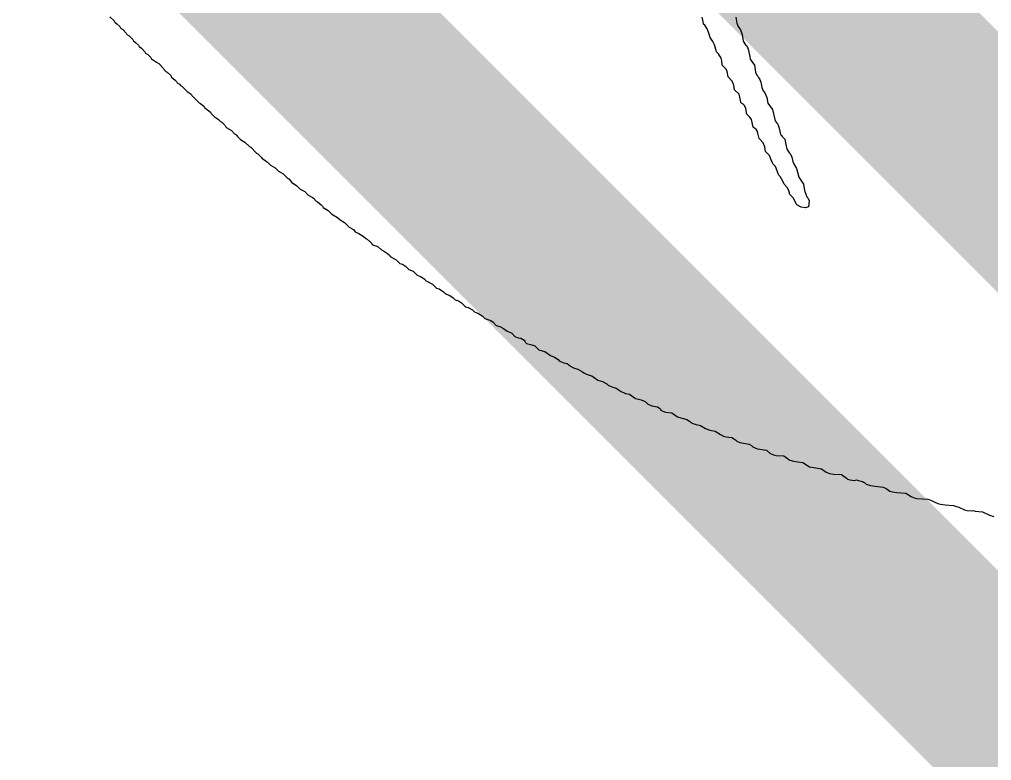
# Model space of a CAD drawing. Header units: inches. Extents: x 0 to 12.7, y -0.1 to 3.5.
# Drawn here: x 0.8146 to 0.9198, y 0.5391 to 0.6193 of the extents above; entities that cross this region are included whole.
import ezdxf

# ---------------------------------------------------------------- set-up
doc = ezdxf.new("R2010")
doc.units = ezdxf.units.IN
doc.header["$MEASUREMENT"] = 0
doc.layers.add('Bottom Overlay', color=54, linetype='Continuous')
doc.layers.add('Top Layer', color=1, linetype='Continuous')

msp = doc.modelspace()

# ---------------------------------------------------------------- linework, layer by layer
at = {"layer": 'Bottom Overlay'}
for p, q in [((0.82441, 0.61957), (0.82486, 0.61911)), ((0.82486, 0.61911), (0.82493, 0.61897)), ((0.82493, 0.61897), (0.82517, 0.6188)), ((0.82517, 0.6188), (0.82548, 0.61849)), ((0.88859, 0.61904), (0.88849, 0.6195)), ((0.88866, 0.61877), (0.88859, 0.61904)), ((0.88877, 0.61866), (0.88866, 0.61877)), ((0.88905, 0.61824), (0.88877, 0.61866)), ((0.89214, 0.61953), (0.89225, 0.61887)), ((0.89225, 0.61887), (0.89239, 0.61852)), ((0.82548, 0.61849), (0.82555, 0.61835)), ((0.82555, 0.61835), (0.82566, 0.61824)), ((0.82566, 0.61824), (0.8258, 0.61817)), ((0.8258, 0.61817), (0.82618, 0.61779)), ((0.82618, 0.61779), (0.82625, 0.61765)), ((0.82625, 0.61765), (0.82649, 0.61748)), ((0.88922, 0.61779), (0.88905, 0.61824)), ((0.88936, 0.6173), (0.88922, 0.61779)), ((0.89239, 0.61852), (0.89263, 0.61814)), ((0.89263, 0.61814), (0.89284, 0.61765)), ((0.89284, 0.61765), (0.89294, 0.61692)), ((0.82649, 0.61748), (0.82688, 0.6171)), ((0.82688, 0.6171), (0.82695, 0.61696)), ((0.82695, 0.61696), (0.82719, 0.61678)), ((0.82719, 0.61678), (0.8275, 0.61647)), ((0.88964, 0.61689), (0.88936, 0.6173)), ((0.88985, 0.61654), (0.88964, 0.61689)), ((0.88992, 0.61626), (0.88985, 0.61654)), ((0.89294, 0.61692), (0.89319, 0.61654)), ((0.89319, 0.61654), (0.89332, 0.6164)), ((0.8275, 0.61647), (0.82757, 0.61633)), ((0.82757, 0.61633), (0.82782, 0.61616)), ((0.82782, 0.61616), (0.8282, 0.61577)), ((0.8282, 0.61577), (0.82827, 0.61563)), ((0.82827, 0.61563), (0.82851, 0.61546)), ((0.82851, 0.61546), (0.82882, 0.61515)), ((0.89005, 0.61577), (0.88992, 0.61626)), ((0.89026, 0.61556), (0.89005, 0.61577)), ((0.89054, 0.61508), (0.89026, 0.61556)), ((0.89332, 0.6164), (0.89346, 0.61605)), ((0.89346, 0.61605), (0.89364, 0.61525)), ((0.82882, 0.61515), (0.82889, 0.61501)), ((0.82889, 0.61501), (0.82945, 0.61466)), ((0.82945, 0.61466), (0.82969, 0.61449)), ((0.82969, 0.61449), (0.83022, 0.61396)), ((0.89061, 0.6148), (0.89054, 0.61508)), ((0.89068, 0.61431), (0.89061, 0.6148)), ((0.89364, 0.61525), (0.89371, 0.61497)), ((0.89371, 0.61497), (0.89388, 0.61473)), ((0.89388, 0.61473), (0.89416, 0.61431)), ((0.83022, 0.61396), (0.83029, 0.61383)), ((0.83029, 0.61383), (0.83046, 0.61365)), ((0.83046, 0.61365), (0.8306, 0.61358)), ((0.8306, 0.61358), (0.83098, 0.6132)), ((0.8911, 0.61389), (0.89068, 0.61431)), ((0.8912, 0.61365), (0.8911, 0.61389)), ((0.89131, 0.61306), (0.8912, 0.61365)), ((0.89416, 0.61431), (0.89426, 0.61358)), ((0.89426, 0.61358), (0.8944, 0.61323)), ((0.83098, 0.6132), (0.83105, 0.61306)), ((0.83105, 0.61306), (0.83147, 0.61271)), ((0.83147, 0.61271), (0.83161, 0.61257)), ((0.83161, 0.61257), (0.83168, 0.61243)), ((0.83168, 0.61243), (0.83192, 0.61226)), ((0.89176, 0.61261), (0.89131, 0.61306)), ((0.89193, 0.61216), (0.89176, 0.61261)), ((0.8944, 0.61323), (0.89451, 0.61313)), ((0.89451, 0.61313), (0.89458, 0.61299)), ((0.89458, 0.61299), (0.89472, 0.61285)), ((0.89472, 0.61285), (0.89486, 0.6125)), ((0.89486, 0.6125), (0.89496, 0.61191)), ((0.83192, 0.61226), (0.83206, 0.61212)), ((0.83206, 0.61212), (0.8322, 0.61205)), ((0.8322, 0.61205), (0.83276, 0.61149)), ((0.83276, 0.61149), (0.83289, 0.61142)), ((0.83289, 0.61142), (0.83321, 0.61118)), ((0.892, 0.61167), (0.89193, 0.61216)), ((0.89249, 0.61118), (0.892, 0.61167)), ((0.89496, 0.61191), (0.8951, 0.61156)), ((0.8951, 0.61156), (0.89527, 0.61132)), ((0.89527, 0.61132), (0.89548, 0.61083)), ((0.83321, 0.61118), (0.83328, 0.61104)), ((0.83328, 0.61104), (0.83408, 0.61024)), ((0.83408, 0.61024), (0.83422, 0.61017)), ((0.89263, 0.61055), (0.89249, 0.61118)), ((0.8927, 0.61028), (0.89263, 0.61055)), ((0.8928, 0.61017), (0.8927, 0.61028)), ((0.89548, 0.61083), (0.89562, 0.61021)), ((0.89562, 0.61021), (0.89611, 0.60951)), ((0.83422, 0.61017), (0.8346, 0.60986)), ((0.8346, 0.60986), (0.83467, 0.60972)), ((0.83467, 0.60972), (0.83484, 0.60955)), ((0.83484, 0.60955), (0.83498, 0.60948)), ((0.83498, 0.60948), (0.8353, 0.60923)), ((0.8353, 0.60923), (0.83536, 0.60909)), ((0.89294, 0.6101), (0.8928, 0.61017)), ((0.89308, 0.60996), (0.89294, 0.6101)), ((0.89322, 0.60962), (0.89308, 0.60996)), ((0.89332, 0.60902), (0.89322, 0.60962)), ((0.89611, 0.60951), (0.89635, 0.60843)), ((0.83536, 0.60909), (0.83575, 0.60871)), ((0.83575, 0.60871), (0.83589, 0.60864)), ((0.83589, 0.60864), (0.83603, 0.6085)), ((0.83603, 0.6085), (0.83616, 0.60843)), ((0.83616, 0.60843), (0.83637, 0.60822)), ((0.83637, 0.60822), (0.83651, 0.60815)), ((0.83651, 0.60815), (0.83683, 0.60784)), ((0.89367, 0.60868), (0.89332, 0.60902)), ((0.89385, 0.60843), (0.89367, 0.60868)), ((0.89402, 0.60763), (0.89385, 0.60843)), ((0.89635, 0.60843), (0.89646, 0.60819)), ((0.89646, 0.60819), (0.89666, 0.60798)), ((0.83683, 0.60784), (0.8369, 0.6077)), ((0.8369, 0.6077), (0.83707, 0.60753)), ((0.83707, 0.60753), (0.83756, 0.60725)), ((0.83756, 0.60725), (0.8379, 0.6069)), ((0.89419, 0.60746), (0.89402, 0.60763)), ((0.89433, 0.60739), (0.89419, 0.60746)), ((0.89444, 0.60721), (0.89433, 0.60739)), ((0.89454, 0.60697), (0.89444, 0.60721)), ((0.89666, 0.60798), (0.89673, 0.60784)), ((0.89673, 0.60784), (0.8968, 0.60763)), ((0.8968, 0.60763), (0.89687, 0.60735)), ((0.89687, 0.60735), (0.89698, 0.60683)), ((0.8379, 0.6069), (0.83804, 0.60683)), ((0.83804, 0.60683), (0.83815, 0.60673)), ((0.83815, 0.60673), (0.83822, 0.60659)), ((0.83822, 0.60659), (0.83853, 0.60628)), ((0.83853, 0.60628), (0.83902, 0.606)), ((0.83902, 0.606), (0.8395, 0.60551)), ((0.89465, 0.60638), (0.89454, 0.60697)), ((0.8951, 0.60593), (0.89465, 0.60638)), ((0.89698, 0.60683), (0.89708, 0.60673)), ((0.89708, 0.60673), (0.89715, 0.60659)), ((0.89715, 0.60659), (0.89743, 0.60631)), ((0.89743, 0.60631), (0.89757, 0.60575)), ((0.8395, 0.60551), (0.83964, 0.60544)), ((0.83964, 0.60544), (0.84027, 0.60481)), ((0.89527, 0.60548), (0.8951, 0.60593)), ((0.89534, 0.60499), (0.89527, 0.60548)), ((0.89579, 0.60454), (0.89534, 0.60499)), ((0.89757, 0.60575), (0.89767, 0.60523)), ((0.89767, 0.60523), (0.89795, 0.60481)), ((0.84027, 0.60481), (0.84041, 0.60474)), ((0.84041, 0.60474), (0.84079, 0.60436)), ((0.84079, 0.60436), (0.84083, 0.60426)), ((0.84083, 0.60426), (0.84097, 0.60419)), ((0.84097, 0.60419), (0.84145, 0.60384)), ((0.89597, 0.60408), (0.89579, 0.60454)), ((0.89611, 0.60374), (0.89597, 0.60408)), ((0.89795, 0.60481), (0.89806, 0.60471)), ((0.89806, 0.60471), (0.8982, 0.60436)), ((0.8982, 0.60436), (0.8983, 0.60391)), ((0.8983, 0.60391), (0.89844, 0.60356)), ((0.84145, 0.60384), (0.8418, 0.60349)), ((0.8418, 0.60349), (0.84229, 0.60321)), ((0.84229, 0.60321), (0.84264, 0.60287)), ((0.84264, 0.60287), (0.84312, 0.60259)), ((0.89618, 0.6036), (0.89611, 0.60374)), ((0.89642, 0.60335), (0.89618, 0.6036)), ((0.8966, 0.6029), (0.89642, 0.60335)), ((0.89673, 0.60255), (0.8966, 0.6029)), ((0.89844, 0.60356), (0.89872, 0.60314)), ((0.89872, 0.60314), (0.89882, 0.60276)), ((0.84312, 0.60259), (0.84361, 0.6021)), ((0.84361, 0.6021), (0.84375, 0.60203)), ((0.84375, 0.60203), (0.84399, 0.60179)), ((0.84399, 0.60179), (0.84406, 0.60165)), ((0.8968, 0.60241), (0.89673, 0.60255)), ((0.89694, 0.60227), (0.8968, 0.60241)), ((0.89722, 0.60179), (0.89694, 0.60227)), ((0.89736, 0.60144), (0.89722, 0.60179)), ((0.89882, 0.60276), (0.89896, 0.60221)), ((0.89896, 0.60221), (0.89945, 0.60144)), ((0.84406, 0.60165), (0.84465, 0.60127)), ((0.84465, 0.60127), (0.845, 0.60092)), ((0.845, 0.60092), (0.84549, 0.60064)), ((0.89774, 0.60106), (0.89736, 0.60144)), ((0.89788, 0.60071), (0.89774, 0.60106)), ((0.89945, 0.60144), (0.89955, 0.60099)), ((0.89955, 0.60099), (0.89962, 0.60064)), ((0.84549, 0.60064), (0.84584, 0.60029)), ((0.84584, 0.60029), (0.84632, 0.60001)), ((0.84632, 0.60001), (0.8465, 0.59991)), ((0.8465, 0.59991), (0.84657, 0.59977)), ((0.84657, 0.59977), (0.84674, 0.5996)), ((0.89799, 0.60033), (0.89788, 0.60071)), ((0.89833, 0.59998), (0.89799, 0.60033)), ((0.89868, 0.59935), (0.89833, 0.59998)), ((0.89962, 0.60064), (0.89983, 0.60008)), ((0.89983, 0.60008), (0.89993, 0.59998)), ((0.89993, 0.59998), (0.90007, 0.59963)), ((0.84674, 0.5996), (0.84688, 0.59953)), ((0.84688, 0.59953), (0.84726, 0.59921)), ((0.84726, 0.59921), (0.8474, 0.59907)), ((0.8474, 0.59907), (0.84747, 0.59893)), ((0.84747, 0.59893), (0.84803, 0.59859)), ((0.89875, 0.59921), (0.89868, 0.59935)), ((0.8992, 0.59897), (0.89875, 0.59921)), ((0.89969, 0.5989), (0.8992, 0.59897)), ((0.9, 0.599), (0.89969, 0.5989)), ((0.90007, 0.59963), (0.9, 0.599)), ((0.84803, 0.59859), (0.84841, 0.5982)), ((0.84841, 0.5982), (0.84904, 0.59786)), ((0.84904, 0.59786), (0.84932, 0.59758)), ((0.84932, 0.59758), (0.8498, 0.5973)), ((0.8498, 0.5973), (0.85029, 0.59681)), ((0.85029, 0.59681), (0.85078, 0.59653)), ((0.85078, 0.59653), (0.85095, 0.59629)), ((0.85095, 0.59629), (0.85133, 0.59612)), ((0.85133, 0.59612), (0.85182, 0.59584)), ((0.85182, 0.59584), (0.8521, 0.59556)), ((0.8521, 0.59556), (0.85224, 0.59549)), ((0.85224, 0.59549), (0.85262, 0.59518)), ((0.85262, 0.59518), (0.85276, 0.59504)), ((0.85276, 0.59504), (0.85279, 0.59493)), ((0.85279, 0.59493), (0.85293, 0.59486)), ((0.85293, 0.59486), (0.85328, 0.59473)), ((0.85328, 0.59473), (0.85342, 0.59466)), ((0.85342, 0.59466), (0.8538, 0.59434)), ((0.8538, 0.59434), (0.85412, 0.59417)), ((0.85412, 0.59417), (0.85446, 0.59396)), ((0.85446, 0.59396), (0.85471, 0.59372)), ((0.85471, 0.59372), (0.85474, 0.59361)), ((0.85474, 0.59361), (0.85537, 0.59326)), ((0.85537, 0.59326), (0.85579, 0.59285)), ((0.85579, 0.59285), (0.85606, 0.59278)), ((0.85606, 0.59278), (0.85641, 0.59257)), ((0.85641, 0.59257), (0.85676, 0.59222)), ((0.85676, 0.59222), (0.85721, 0.59205)), ((0.85721, 0.59205), (0.85767, 0.59159)), ((0.85767, 0.59159), (0.85801, 0.59146)), ((0.85801, 0.59146), (0.8585, 0.59118)), ((0.8585, 0.59118), (0.85857, 0.59104)), ((0.85857, 0.59104), (0.85871, 0.59097)), ((0.85871, 0.59097), (0.85933, 0.59062)), ((0.85933, 0.59062), (0.85975, 0.5902)), ((0.85975, 0.5902), (0.86003, 0.59013)), ((0.86003, 0.59013), (0.86052, 0.58979)), ((0.86052, 0.58979), (0.86073, 0.58958)), ((0.86073, 0.58958), (0.86118, 0.5894)), ((0.86118, 0.5894), (0.86156, 0.58916)), ((0.86156, 0.58916), (0.86177, 0.58895)), ((0.86177, 0.58895), (0.86212, 0.58881)), ((0.86212, 0.58881), (0.86247, 0.5886)), ((0.86247, 0.5886), (0.86288, 0.58818)), ((0.86288, 0.58818), (0.86316, 0.58812)), ((0.86316, 0.58812), (0.86365, 0.58784)), ((0.86365, 0.58784), (0.86386, 0.58763)), ((0.86386, 0.58763), (0.86421, 0.58749)), ((0.86421, 0.58749), (0.86469, 0.58721)), ((0.86469, 0.58721), (0.86497, 0.58693)), ((0.86497, 0.58693), (0.86563, 0.58669)), ((0.86563, 0.58669), (0.86588, 0.58651)), ((0.86588, 0.58651), (0.86622, 0.58617)), ((0.86622, 0.58617), (0.86661, 0.58606)), ((0.86661, 0.58606), (0.86699, 0.58582)), ((0.86699, 0.58582), (0.86741, 0.58554)), ((0.86741, 0.58554), (0.86775, 0.5854)), ((0.86775, 0.5854), (0.86789, 0.58533)), ((0.86789, 0.58533), (0.86824, 0.58498)), ((0.86824, 0.58498), (0.86859, 0.58484)), ((0.86859, 0.58484), (0.86887, 0.58478)), ((0.86887, 0.58478), (0.86922, 0.58457)), ((0.86922, 0.58457), (0.86932, 0.58446)), ((0.86932, 0.58446), (0.86939, 0.58432)), ((0.86939, 0.58432), (0.86949, 0.58422)), ((0.86949, 0.58422), (0.87005, 0.58408)), ((0.87005, 0.58408), (0.8704, 0.58394)), ((0.8704, 0.58394), (0.87082, 0.58352)), ((0.87082, 0.58352), (0.8712, 0.58342)), ((0.8712, 0.58342), (0.87148, 0.58335)), ((0.87148, 0.58335), (0.87207, 0.5829)), ((0.87207, 0.5829), (0.87252, 0.58272)), ((0.87252, 0.58272), (0.8729, 0.58248)), ((0.8729, 0.58248), (0.87304, 0.58234)), ((0.87304, 0.58234), (0.87318, 0.58227)), ((0.87318, 0.58227), (0.87353, 0.58213)), ((0.87353, 0.58213), (0.87388, 0.58206)), ((0.87388, 0.58206), (0.87426, 0.58175)), ((0.87426, 0.58175), (0.87457, 0.58157)), ((0.87457, 0.58157), (0.87506, 0.58144)), ((0.87506, 0.58144), (0.87555, 0.58116)), ((0.87555, 0.58116), (0.87569, 0.58102)), ((0.87569, 0.58102), (0.87583, 0.58095)), ((0.87583, 0.58095), (0.87617, 0.58081)), ((0.87617, 0.58081), (0.87656, 0.58071)), ((0.87656, 0.58071), (0.8768, 0.58053)), ((0.8768, 0.58053), (0.87722, 0.58025)), ((0.87722, 0.58025), (0.8777, 0.58011)), ((0.8777, 0.58011), (0.87819, 0.57984)), ((0.87819, 0.57984), (0.87833, 0.5797)), ((0.87833, 0.5797), (0.87847, 0.57963)), ((0.87847, 0.57963), (0.87882, 0.57949)), ((0.87882, 0.57949), (0.8792, 0.57938)), ((0.8792, 0.57938), (0.87962, 0.5791)), ((0.87962, 0.5791), (0.87972, 0.579)), ((0.87972, 0.579), (0.88021, 0.57879)), ((0.88021, 0.57879), (0.88063, 0.57872)), ((0.88063, 0.57872), (0.88129, 0.57827)), ((0.88129, 0.57827), (0.8816, 0.57817)), ((0.8816, 0.57817), (0.88188, 0.5781)), ((0.88188, 0.5781), (0.88233, 0.57792)), ((0.88233, 0.57792), (0.88257, 0.57768)), ((0.88257, 0.57768), (0.88271, 0.57761)), ((0.88271, 0.57761), (0.88306, 0.57747)), ((0.88306, 0.57747), (0.88365, 0.57737)), ((0.88365, 0.57737), (0.8839, 0.57719)), ((0.8839, 0.57719), (0.884, 0.57709)), ((0.884, 0.57709), (0.88404, 0.57698)), ((0.88404, 0.57698), (0.88418, 0.57691)), ((0.88418, 0.57691), (0.88452, 0.57677)), ((0.88452, 0.57677), (0.88522, 0.5767)), ((0.88522, 0.5767), (0.88571, 0.57636)), ((0.88571, 0.57636), (0.88584, 0.57629)), ((0.88584, 0.57629), (0.88619, 0.57615)), ((0.88619, 0.57615), (0.88647, 0.57608)), ((0.88647, 0.57608), (0.88685, 0.57597)), ((0.88685, 0.57597), (0.88724, 0.57573)), ((0.88724, 0.57573), (0.88738, 0.57559)), ((0.88738, 0.57559), (0.88786, 0.57545)), ((0.88786, 0.57545), (0.88832, 0.57535)), ((0.88832, 0.57535), (0.88887, 0.575)), ((0.88887, 0.575), (0.88932, 0.57483)), ((0.88932, 0.57483), (0.88992, 0.57472)), ((0.88992, 0.57472), (0.89047, 0.57437)), ((0.89047, 0.57437), (0.89079, 0.5742)), ((0.89079, 0.5742), (0.89106, 0.57413)), ((0.89106, 0.57413), (0.89172, 0.57403)), ((0.89172, 0.57403), (0.89211, 0.57378)), ((0.89211, 0.57378), (0.89225, 0.57364)), ((0.89225, 0.57364), (0.89259, 0.5735)), ((0.89259, 0.5735), (0.8936, 0.57333)), ((0.8936, 0.57333), (0.89385, 0.57316)), ((0.89385, 0.57316), (0.89399, 0.57302)), ((0.89399, 0.57302), (0.89412, 0.57295)), ((0.89412, 0.57295), (0.89447, 0.57281)), ((0.89447, 0.57281), (0.89545, 0.57267)), ((0.89545, 0.57267), (0.89583, 0.57236)), ((0.89583, 0.57236), (0.89621, 0.57218)), ((0.89621, 0.57218), (0.89649, 0.57211)), ((0.89649, 0.57211), (0.89733, 0.57204)), ((0.89733, 0.57204), (0.89799, 0.57159)), ((0.89799, 0.57159), (0.89837, 0.57149)), ((0.89837, 0.57149), (0.89886, 0.57142)), ((0.89886, 0.57142), (0.89941, 0.57135)), ((0.89941, 0.57135), (0.90011, 0.57086)), ((0.90011, 0.57086), (0.9006, 0.57079)), ((0.9006, 0.57079), (0.90143, 0.57065)), ((0.90143, 0.57065), (0.90192, 0.5703)), ((0.90192, 0.5703), (0.90227, 0.57016)), ((0.90227, 0.57016), (0.90275, 0.57009)), ((0.90275, 0.57009), (0.90359, 0.57002)), ((0.90359, 0.57002), (0.90407, 0.56968)), ((0.90407, 0.56968), (0.90421, 0.56954)), ((0.90421, 0.56954), (0.90449, 0.56947)), ((0.90449, 0.56947), (0.90498, 0.5694)), ((0.90498, 0.5694), (0.90519, 0.56947)), ((0.90519, 0.56947), (0.9054, 0.5694)), ((0.9054, 0.5694), (0.90585, 0.56929)), ((0.90585, 0.56929), (0.90595, 0.56919)), ((0.90595, 0.56919), (0.90609, 0.56912)), ((0.90609, 0.56912), (0.90623, 0.56898)), ((0.90623, 0.56898), (0.90672, 0.56884)), ((0.90672, 0.56884), (0.90721, 0.56877)), ((0.90721, 0.56877), (0.90808, 0.56867)), ((0.90808, 0.56867), (0.90842, 0.56853)), ((0.90842, 0.56853), (0.90867, 0.56835)), ((0.90867, 0.56835), (0.90881, 0.56822)), ((0.90881, 0.56822), (0.90908, 0.56815)), ((0.90908, 0.56815), (0.90957, 0.56808)), ((0.90957, 0.56808), (0.91055, 0.56801)), ((0.91055, 0.56801), (0.9111, 0.56766)), ((0.9111, 0.56766), (0.91145, 0.56752)), ((0.91145, 0.56752), (0.91173, 0.56745)), ((0.91173, 0.56745), (0.91291, 0.56738)), ((0.91291, 0.56738), (0.91312, 0.56731)), ((0.91312, 0.56731), (0.91402, 0.56689)), ((0.91402, 0.56689), (0.9143, 0.56682)), ((0.9143, 0.56682), (0.91479, 0.56675)), ((0.91479, 0.56675), (0.91569, 0.56668)), ((0.91569, 0.56668), (0.9159, 0.56661)), ((0.9159, 0.56661), (0.91629, 0.56651)), ((0.91629, 0.56651), (0.91688, 0.5662)), ((0.91688, 0.5662), (0.91716, 0.56613)), ((0.91716, 0.56613), (0.91775, 0.56609)), ((0.91775, 0.56609), (0.91785, 0.56613)), ((0.91785, 0.56613), (0.91806, 0.56606)), ((0.91806, 0.56606), (0.91883, 0.56599)), ((0.91883, 0.56599), (0.91959, 0.56564)), ((0.91959, 0.56564), (0.92008, 0.5655))]:
    msp.add_line(p, q, dxfattribs=at)
at = {"layer": 'Top Layer'}
for points in [[(0.77452, 0.69149, 0.02, 0.02, 0), (1.015, 0.45101, 0.02, 0.02, 0)], [(0.85326, 0.67108, 0.02, 0.02, 0), (1.06185, 0.46249, 0.02, 0.02, 0)]]:
    msp.add_lwpolyline(points, format="xyseb", dxfattribs=at)

doc.saveas('drawing.dxf')
